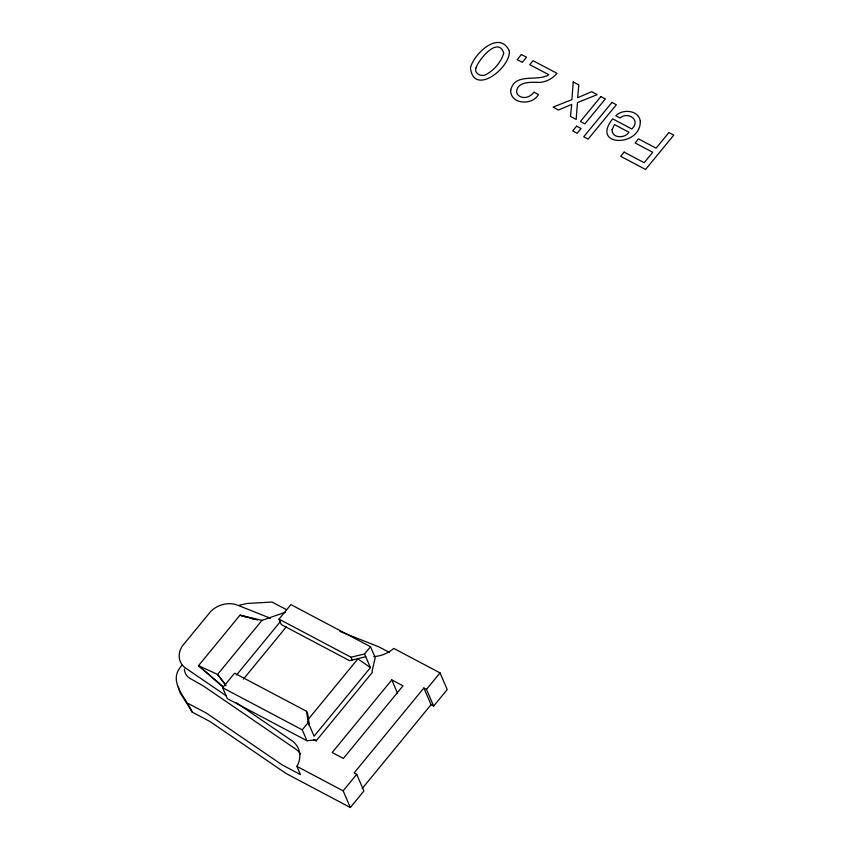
<?xml version="1.0" encoding="UTF-8"?>
<svg xmlns="http://www.w3.org/2000/svg" width="850" height="850" viewBox="0 0 850 850"><rect width="100%" height="100%" fill="white"/><g stroke="black" fill="none" stroke-linecap="round" stroke-linejoin="round"><path stroke-width="1.27" d="M181.996 665.348C166.696 681.36 186.182 697.542 192.206 712.13L210.024 721.544L285.929 773.415L350.349 807.5L363.917 790.989L356.713 774.339L354.11 772.958L423.863 688.022L426.466 689.403L433.67 706.042L447.228 689.531L440.024 672.881L393.794 648.423A27.359 21.909 -23.4 0 1 373.841 656.561M261.991 620.351L217.568 674.433L198.518 665.656L239.955 615.209L261.991 620.351L285.419 612.244M365.712 656.699L349.562 660.673L281.35 624.58L278.991 619.129L290.913 604.605L370.494 646.712L375.222 657.624L372.045 671.319L372.459 672.286L316.126 740.892L315.701 739.914L306.956 740.743L227.375 698.647L222.647 687.735L234.579 673.211L306.574 711.301L307.764 714.032L309.379 725.294L307.966 721.788M236.597 674.921L280.171 621.86M243.429 679.097L286.312 626.875M308.274 719.281L357.892 658.867L370.441 667.611L314.096 736.217L308.199 722.574L306.574 711.301M306.956 740.743L302.239 729.831L308.199 722.574M278.991 619.129L350.997 657.22L364.533 653.969L370.494 646.712M391.797 679.915L332.18 752.505L343.379 758.434L402.996 685.833L391.797 679.915L397.449 692.994M350.349 807.5L343.145 790.851L356.713 774.339M426.466 689.403L440.024 672.881M362.153 788.588L431.067 704.671L423.863 688.022M239.434 605.211L247.063 603.479L272.011 602.034L286.482 609.684M257.879 619.99L239.955 615.209L247.509 617.344M250.038 618.056L253.81 619.129M339.989 631.412L379.142 646.988L389.374 652.407M270.534 618.301L237.447 605.136A22.1 17.701 -23.4 0 0 210.853 611.299L182.272 646.096A22.1 17.701 -23.4 0 0 185.704 668.143L226.217 695.831M431.067 704.671L433.67 706.042M222.647 687.735L302.239 729.831M313.788 739.649L316.126 740.892M188.551 703.662L206.359 713.086L282.264 764.957L300.454 774.584L296.916 766.392A27.359 21.909 -23.4 0 0 291.911 740.711L236.066 702.557M296.916 766.392L343.145 790.851M223.252 686.821L198.518 665.656L223.529 687.459M225.633 684.601L217.568 674.433L226.047 685.801M192.206 712.13L182.867 697.032A30.302 24.267 -23.4 0 1 178.489 687.097M364.533 653.969L370.441 667.611M350.997 657.22L352.176 659.951M184.386 669.109L184.631 671.064A22.759 15.619 -31.8 0 0 190.198 678.513L203.182 685.854L295.449 748.903A27.359 21.909 -23.4 0 1 300.422 753.939M640.284 121.019C641.261 147.411 590.006 147.135 612.691 118.851L631.847 128.988C641.378 119.946 627.714 111.095 620.096 118.001L615.782 115.717C622.731 108.694 638.509 110.001 640.284 121.019M612.106 129.614C611.639 138.603 625.143 138.55 628.979 132.26L614.454 124.578L612.106 129.614M509.341 51.064C510.574 68 473.694 96.603 470.433 67.915C473.737 53.709 499.672 29.463 509.341 51.064M510.68 90.302C510.287 104.401 532.514 105.804 538.422 94.52L533.949 92.151C530.379 97.442 522.261 99.864 517.597 94.562L516.524 92.14C516.949 81.558 530.262 82.184 537.848 82.376C545.317 82.662 552.213 78.922 557.016 73.366L533.014 60.669L529.752 64.642L548.845 74.747C537.306 82.11 514.728 72.101 510.68 90.302M573.229 81.94L571.891 99.652L553.148 107.079L558.397 110.022L571.721 104.422L570.488 116.418L576.173 119.425L577.458 102.595L597.21 94.626L591.643 91.683L577.617 97.75L578.85 84.915L573.229 81.94M476.032 67.841C473.854 73.047 480.547 76.808 484.957 75.023C493.754 70.901 500.884 62.422 503.784 53.221C498.142 35.541 478.529 59.925 476.032 67.841M521.401 54.517L517.214 59.617L522.314 62.316L526.501 57.216L521.401 54.517M576.597 126.151L572.677 130.921L577.15 133.291L581.071 128.52L576.597 126.151M600.897 96.571L580.423 121.497L584.885 123.866L605.359 98.94L600.897 96.571M611.957 102.425L583.737 136.776L588.136 139.102L616.346 104.752L611.957 102.425M624.134 152.107L620.681 156.315L645.564 169.479L673.774 135.129L668.918 132.558L656.083 148.176L638.477 138.869L635.12 142.959L652.726 152.267L644.162 162.701L624.134 152.107"/></g></svg>
